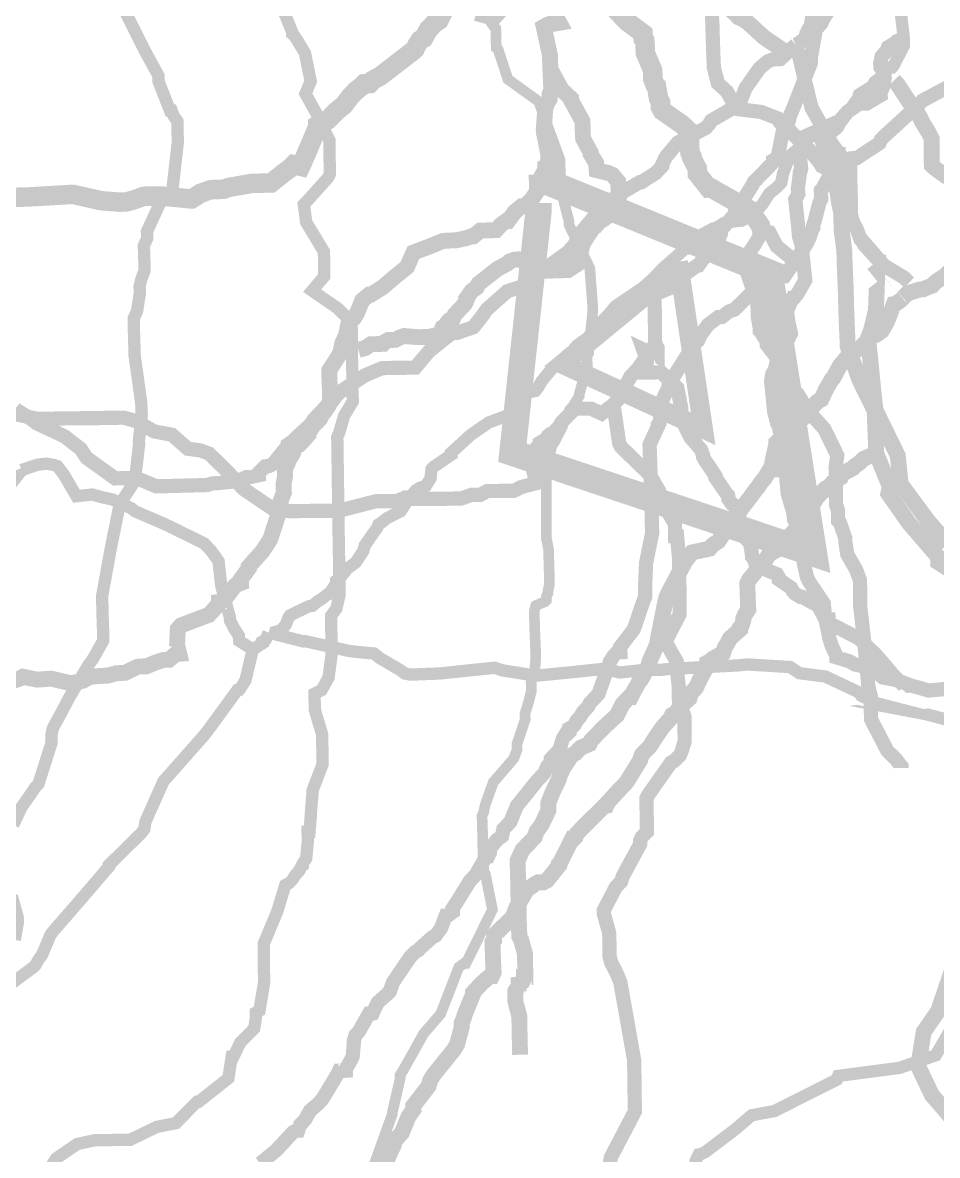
# Model space of a CAD drawing. Extents: x -2418 to 1398, y -3200 to 507.
# Drawn here: x -12.49 to 26.06, y -427.1 to -379.37 of the extents above; entities that cross this region are included whole.
import ezdxf

# ---------------------------------------------------------------- set-up
doc = ezdxf.new("R2010")
doc.units = 0

msp = doc.modelspace()

# ---------------------------------------------------------------- linework, layer by layer
at = {"color": 10}
for points, const_width in [([(22.25, -372.79), (22.27, -373.54), (22.13, -374.14), (22.06, -374.21), (21.99, -374.36), (21.77, -374.82), (21.63, -374.89), (21.63, -374.97), (21.12, -375.87), (21.05, -375.95), (20.98, -376.25), (20.92, -376.85), (20.93, -376.99), (21.01, -377.59), (21.02, -377.96), (20.75, -379.31), (20.75, -379.46), (20.61, -379.68), (20.54, -379.83), (20.54, -379.98), (20.25, -380.21), (20.1, -380.29)], 0.6), ([(21.97, -378.14), (21.31, -379.11), (21.23, -379.26), (21.16, -379.41), (20.94, -379.64), (20.73, -380.83), (20.73, -381.06), (19.94, -383.08), (19.87, -383.23), (19.79, -383.52), (19.57, -383.83), (19.36, -384.87), (19.29, -385.09), (19.14, -385.17), (19.14, -385.25), (18.41, -386), (18.33, -386.07), (18.26, -386.22), (17.68, -387.13), (17.6, -387.28), (17.53, -387.35), (17.53, -387.43), (16.94, -388.1), (16.94, -388.25), (16.87, -388.4), (16.8, -388.55), (16.73, -388.7), (16.65, -388.78), (16.58, -388.85), (16.21, -389.3), (16.14, -389.38), (15.99, -389.6), (15.92, -389.61), (15.4, -389.98), (15.18, -390.21), (14.96, -390.36), (14.88, -390.51), (14.88, -390.51), (14.14, -390.82), (14.14, -390.82), (14.15, -391.64), (14.15, -391.79), (14.16, -392.16), (14.16, -392.31), (14.16, -392.75), (14.17, -392.9)], 0.6), ([(5.28, -378.81), (5.06, -379.26), (4.84, -379.41), (4.7, -379.57), (4.62, -379.64), (4.41, -380.02), (4.26, -380.1), (4.26, -380.1), (4.12, -380.32), (4.05, -380.47), (3.97, -380.55), (2.58, -381.62), (2.28, -381.78), (2.14, -381.93), (1.91, -381.94), (1.84, -382.01), (1.55, -382.24), (1.48, -382.32), (1.33, -382.47), (1.04, -382.85), (0.75, -383.08), (0.38, -383.46), (-0.06, -383.69), (-0.06, -383.77), (-0.41, -384.59), (-0.7, -385.27), (-0.77, -385.42), (-1.07, -385.35), (-1.22, -385.5), (-1.44, -385.66), (-2.02, -386.12), (-2.02, -386.12), (-2.84, -386.14), (-3.81, -386.31), (-4.03, -386.39), (-4.55, -386.4), (-5, -386.56), (-5.36, -386.79), (-5.44, -386.79), (-6.64, -386.67), (-7.38, -386.68), (-7.82, -386.84), (-8.12, -386.92), (-8.42, -386.93), (-9.17, -386.87), (-10.37, -386.6), (-12.23, -386.71), (-12.6, -386.72), (-13.35, -386.74)], 0.82), ([(7.6, -378.79), (7.39, -379.02), (7.16, -379.03), (6.64, -378.89)], 0.82), ([(12.28, -378.58), (12.97, -379.31), (13.65, -379.82), (13.66, -380.04), (13.73, -380.12), (13.74, -380.19), (13.75, -380.64), (13.75, -380.64), (13.75, -380.64), (14.06, -381.37), (14.06, -381.37), (14.07, -381.6), (14.07, -381.75), (14.07, -381.75), (14.15, -381.97), (14.22, -382.04), (14.22, -382.04), (14.22, -382.04), (14.31, -382.56), (14.39, -382.71), (14.39, -382.93), (14.47, -383.08), (14.47, -383.08), (15.3, -383.66), (15.53, -383.88), (15.61, -383.95), (15.62, -384.47), (15.63, -384.84), (15.71, -384.99), (15.71, -385.06), (15.71, -385.06), (15.86, -385.36), (15.94, -385.51), (15.94, -385.58), (15.94, -385.66), (15.94, -385.73), (16.41, -386.32), (16.48, -386.31), (18.14, -387.25), (18.14, -387.25), (18.6, -387.91), (18.67, -388.18)], 0.82), ([(24.56, -380.06), (24.34, -380.15), (24.27, -380.23), (24.13, -380.31), (23.98, -380.4), (23.98, -380.4), (23.92, -380.55), (23.71, -380.79), (23.65, -381.09), (23.66, -381.24), (23.82, -381.45), (23.84, -381.68), (23.78, -382.05), (23.65, -382.36), (23.66, -382.43), (23.08, -382.77), (22.78, -382.78), (22.64, -382.87), (22.64, -382.87), (22.28, -383.11), (22.28, -383.11), (21.93, -383.51), (21.93, -383.51), (20.48, -384.16), (20.43, -384.39), (20.31, -384.7), (20.24, -384.79), (20.32, -385.53), (20.26, -385.68), (20.26, -385.76), (20.18, -386.36), (20.2, -386.59), (20.07, -386.82), (20.11, -387.19), (20.19, -387.93), (20.23, -388.38), (20.34, -388.74), (20.39, -389.26), (20.49, -390.22), (20.49, -390.22), (20.17, -390.78), (20.04, -390.94), (19.97, -390.95), (19.72, -391.5), (19.77, -391.94), (19.89, -392.46), (19.89, -392.46), (19.58, -393.09), (19.38, -393.26), (19.4, -393.48), (19.32, -393.49), (19.22, -393.95), (19.1, -394.18), (19.05, -394.49), (19.06, -394.56), (19.13, -395.23), (19.18, -395.75), (19.31, -396.26), (19.39, -396.4), (19.41, -396.55), (19.41, -396.55), (19.52, -396.91), (19.62, -397.13), (19.62, -397.13), (19.66, -397.57), (19.66, -397.57), (19.6, -397.65), (19.64, -398.1), (19.69, -398.54), (19.71, -398.76), (19.72, -398.84), (19.75, -399.21), (19.75, -399.21), (19.99, -400.01), (20.01, -400.23), (20.02, -400.3), (20.21, -400.73), (20.31, -401.02), (20.34, -401.24), (20.43, -402.13), (20.56, -402.72), (20.66, -402.93), (21.27, -403.84), (21.33, -404.44), (21.48, -405.17), (21.49, -405.25), (21.6, -405.61), (21.8, -406.04), (21.8, -406.11), (22.35, -406.28), (22.58, -406.41), (23.5, -406.61), (23.52, -406.76), (23.76, -406.96), (24.3, -407.06), (24.45, -407.12), (24.61, -407.17), (24.77, -407.23), (24.85, -407.3), (24.92, -407.29), (25.31, -407.4), (25.69, -407.51), (26.14, -407.47), (26.14, -407.47), (26.81, -407.4)], 0.6), ([(20.1, -380.29), (19.44, -380.9), (19.15, -380.91), (18.92, -380.99), (18.56, -381.29), (17.98, -382.12), (17.77, -382.65), (17.55, -382.8), (17.4, -382.96), (17.33, -383.03), (16.52, -383.5), (16.44, -383.65), (16.3, -383.8), (16.15, -383.88), (15.12, -384.42), (14.61, -385.03), (14.47, -385.33), (14.47, -385.4), (14.18, -385.71), (13.81, -385.94), (13.59, -386.09), (13.51, -386.09), (12.85, -386.48), (12.56, -386.64), (12.41, -386.79), (12.19, -386.87), (12.04, -387.02), (11.02, -388.23), (10.74, -388.76), (10.45, -389.07), (9.27, -389.91), (8.98, -390.14), (8.69, -390.44), (7.94, -390.68), (7.07, -391.45), (6.92, -391.67), (6.56, -392.13), (6.49, -392.21), (6.04, -392.36), (5.82, -392.44), (5.6, -392.45), (5.3, -392.68), (4.64, -393.21), (4.06, -393.9), (2.79, -393.92), (2.64, -393.93), (1.91, -394.24), (0.88, -394.93), (0.73, -395.09), (0.51, -395.39), (0.37, -395.54), (0.29, -395.54), (0.15, -395.7), (-0.14, -396), (-0.22, -396.08), (-0.36, -396.3), (-0.95, -396.84), (-1.09, -396.99), (-1.31, -397.14), (-1.31, -397.22), (-1.31, -397.22), (-1.46, -397.37), (-1.89, -397.9), (-1.97, -397.98), (-2.11, -398.05), (-2.26, -398.06), (-2.56, -398.36), (-2.55, -398.44), (-2.92, -398.52), (-3.07, -398.52), (-3.44, -398.68), (-4.26, -398.77), (-4.49, -398.78), (-4.71, -398.85), (-5.45, -398.87), (-5.9, -398.88), (-5.9, -398.88), (-6.57, -398.9), (-6.87, -398.9), (-6.87, -398.9), (-7.7, -398.55), (-8.59, -398.57), (-9.8, -397.7), (-9.8, -397.7), (-10.04, -397.33), (-10.04, -397.33), (-10.72, -396.8), (-11.9, -396.25), (-12.07, -396.11), (-12.79, -395.66)], 0.6), ([(20.1, -380.29), (20.26, -380.88), (20.43, -381.62), (20.76, -382.96), (21.3, -383.91), (21.45, -384.21), (21.69, -384.58), (22.38, -385.46), (22.38, -385.6), (22.39, -386.05), (22.41, -386.8), (22.41, -387.02), (22.42, -387.47), (22.5, -387.76), (22.66, -388.06), (22.74, -388.28), (22.82, -388.5), (22.89, -388.57), (22.97, -388.72), (23.5, -389.3), (23.43, -389.16), (23.81, -389.6), (23.81, -389.6), (24.64, -390.1), (24.87, -390.32)], 0.6), ([(18.67, -388.18), (18.37, -388.7), (18.37, -388.7), (18.01, -389.23), (18.01, -389.82), (18.48, -391.16), (18.49, -391.75), (18.57, -392.2), (18.57, -392.35), (18.64, -392.42), (18.72, -392.57), (18.87, -392.79), (18.87, -392.94), (19.33, -393.53), (19.48, -393.68), (19.71, -393.97), (19.71, -394.12), (19.78, -394.27), (19.79, -394.42), (20.09, -394.94), (20.17, -395.01), (20.62, -395.75), (20.77, -395.82), (20.77, -395.9), (21.3, -396.49), (21.84, -397.6), (21.84, -397.6), (21.77, -398.12), (21.78, -398.64), (21.78, -398.86), (21.78, -399.16), (21.79, -399.68), (21.87, -399.91), (21.87, -400.35), (21.95, -400.43), (22.18, -401.09), (22.18, -401.24), (22.26, -401.76), (22.34, -401.91), (22.64, -402.43), (22.72, -402.65), (22.8, -402.87), (22.8, -403.1), (22.81, -403.84), (22.81, -403.99), (22.98, -405.48), (23.15, -407.34), (23.25, -407.74), (23.25, -407.97), (23.26, -408.49), (23.26, -408.71), (23.33, -408.86), (23.49, -409.16), (23.49, -409.16), (23.95, -410.05), (23.95, -410.05), (24.32, -410.41), (24.48, -410.63), (24.55, -410.71), (24.55, -410.78), (24.55, -410.78), (24.55, -410.78), (24.55, -410.78), (24.55, -410.78)], 0.6), ([(18.67, -388.18), (18.76, -388.13), (18.98, -388.2), (19.29, -388.79), (19.29, -388.79), (19.9, -389.29), (19.9, -389.29)], 0.6), ([(26.65, -389.76), (26.28, -390.14), (26.21, -390.14), (25.99, -390.29), (25.84, -390.45), (25.62, -390.53), (25.47, -390.6), (25.32, -390.61), (24.8, -390.77), (24.51, -391.07), (24.29, -391.22), (24.22, -391.23), (23.93, -391.98), (23.72, -392.35), (23.5, -392.51), (23.28, -392.59), (22.84, -393.04), (22.77, -393.12), (22.47, -393.2), (21.96, -393.81), (21.67, -394.34), (21.6, -394.41), (21.38, -394.79), (21.17, -395.24), (21.02, -395.32), (20.66, -395.7), (20.44, -396), (19.78, -396.54), (19.56, -396.77), (19.27, -397.07), (19.27, -397.14), (19.07, -398.04), (19.07, -398.19), (19, -398.19), (18.78, -398.57), (18.64, -398.72), (18.49, -398.95), (18.42, -399.02), (18.2, -399.33), (17.62, -400.08), (17.55, -400.24), (17.48, -400.24), (16.83, -401.22), (16.6, -401.37), (16.46, -401.53), (15.72, -401.69), (15.43, -402.07), (14.78, -403.28), (14.64, -403.58), (14.57, -403.88), (14.23, -405.6), (13.93, -406.28), (13.86, -406.51), (13.58, -407.04), (13.5, -407.11), (13.43, -407.26), (13.29, -407.49), (13.14, -407.79), (13.07, -407.79), (13.07, -407.79), (12.78, -408.1), (12.56, -408.55), (11.98, -409.08), (11.47, -409.61), (11.4, -409.76), (11.03, -409.92), (10.88, -410.07), (10.81, -410.15), (10.66, -410.23), (10.3, -410.76), (10.16, -411.06), (10.09, -411.28), (10.02, -411.43), (9.87, -411.73), (9.66, -412.26), (9.67, -412.56), (9.38, -413.16), (9.16, -413.46), (9.09, -413.69), (8.58, -414.22), (8.44, -414.52), (8.37, -414.67), (8.37, -414.75), (8.38, -415.12), (8.4, -415.86), (8.4, -415.86), (8.41, -416.61), (8.41, -416.61), (8.43, -417.65), (8.44, -417.72), (8.44, -417.87), (8.52, -418.02), (8.68, -418.61), (8.69, -419.21), (8.7, -419.43), (8.7, -419.58), (8.63, -419.58), (8.63, -419.66), (8.56, -419.81), (8.48, -419.88), (8.41, -419.89), (8.41, -419.96), (8.27, -420.19), (8.27, -420.56), (8.28, -420.63), (8.44, -421.23), (8.45, -421.6), (8.45, -421.9), (8.46, -422.12), (8.46, -422.19), (8.47, -422.86)], 0.67), ([(23.32, -390.01), (23.53, -389.84), (23.47, -391.49), (23.26, -392.34), (23.14, -392.65), (23.39, -395.17), (23.45, -395.69), (24.39, -397.61), (24.51, -398.8), (25.64, -400.33), (26.23, -401.02), (26.49, -401.37)], 0.67), ([(14.17, -392.9), (13.43, -393.96), (13.36, -394.03), (13.14, -394.26), (12.85, -394.78), (12.85, -395.01), (12.48, -395.38), (12.41, -395.46)], 0.6), ([(14.17, -392.9), (14.26, -393.06), (14.26, -393.43), (13.66, -393.14), (13.82, -393.59), (13.82, -393.66), (13.67, -393.96), (13.68, -394.11), (14.42, -394.1), (15.1, -394.76), (15.1, -394.76), (15.26, -395.58), (15.26, -395.8), (15.34, -396.1), (15.34, -396.17), (15.5, -396.54), (15.65, -396.84), (16.1, -397.36), (16.18, -397.58), (16.18, -397.65), (16.18, -397.65), (16.26, -397.8), (16.41, -398.02), (16.56, -398.24), (16.71, -398.47), (16.71, -398.54), (17.17, -399.21), (17.24, -399.28), (17.25, -399.43), (17.4, -399.65), (17.7, -399.79), (17.7, -400.17), (18.01, -401.13), (18.09, -401.21), (18.16, -401.28), (18.24, -401.72), (18.25, -401.87), (18.32, -401.95), (18.4, -402.17), (18.4, -402.24), (19.3, -402.61), (19.38, -402.75), (19.38, -402.83), (19.9, -403.19), (19.98, -403.34), (20.05, -403.42), (20.28, -403.56), (20.35, -403.56), (21.03, -403.93), (21.11, -404.07), (21.34, -404.52), (21.48, -404.52), (21.48, -404.52), (21.49, -404.66), (21.64, -404.74), (22.76, -405.32), (22.76, -405.32), (23.37, -405.91), (23.44, -405.98), (23.9, -406.5), (23.9, -406.5), (24.2, -406.87), (24.65, -407.31)], 0.6), ([(12.41, -395.46), (11.91, -395.84), (11.46, -395.63), (11.46, -395.63), (10.71, -395.63), (10.64, -395.71), (10.64, -395.78), (10.27, -396.16), (10.2, -396.24), (10.12, -396.39), (10.05, -396.46), (10.05, -396.54), (9.76, -396.69), (9.68, -396.76), (9.68, -396.84), (9.31, -397.07), (9.31, -397.22), (9.17, -397.29), (9.02, -397.67), (9.03, -398.26), (9.11, -398.56), (9.11, -398.78), (8.51, -398.94), (8.22, -399.09), (7.55, -399.1), (7.1, -399.1), (6.95, -399.18), (6.8, -399.26), (6.58, -399.26), (6.43, -399.26), (6.21, -399.34), (5.99, -399.42), (5.84, -399.42), (5.16, -399.43), (4.64, -399.43), (3.82, -399.44), (3.45, -399.45), (3.3, -399.52), (3.08, -399.53), (2.41, -399.53), (0.85, -399.93), (-0.12, -399.94), (-1.24, -399.95), (-1.91, -399.88), (-3.19, -399.01), (-3.87, -398.27), (-4.63, -397.53), (-5, -397.39), (-5.53, -397.32), (-6.2, -396.73), (-6.2, -396.73), (-6.95, -396.59), (-7.7, -396.16), (-7.7, -396.16), (-8.23, -396.01), (-8.9, -396.02), (-8.97, -396.02), (-9.34, -396.03), (-9.72, -396.03), (-9.72, -396.03), (-10.16, -396.04), (-10.69, -396.04), (-10.98, -396.05), (-11.06, -396.05), (-11.88, -396.06), (-11.88, -396.06), (-12.85, -395.85)], 0.6), ([(12.41, -395.46), (12.65, -397.09), (12.73, -397.24), (12.95, -397.46), (13.94, -398.42), (14.32, -399.08), (14.32, -399.31), (14.4, -399.46), (15, -400.49), (15.01, -401.01), (15.09, -401.01), (15.17, -401.9), (15.17, -402.2), (15.18, -402.8), (15.19, -403.24), (15.2, -404.21), (15.2, -404.29), (14.62, -405.41), (14.62, -405.49), (15.08, -406.3), (15.08, -406.6), (15.16, -407.34), (15.17, -408.01), (15.4, -408.6), (15.41, -409.65), (15.27, -410.1), (15.27, -410.1), (15.2, -410.25), (15.12, -410.32), (15.05, -410.4), (14.98, -410.47), (14.83, -410.55), (13.88, -411.9), (13.8, -412.05), (13.8, -412.13), (13.82, -413.47), (13.6, -413.69), (13.53, -413.84), (13.53, -413.99), (12.8, -415.34), (12.73, -415.56), (12.65, -415.64), (12.58, -415.72), (12.51, -415.79), (12, -416.77), (12, -416.91), (12.23, -417.73), (12.24, -418.25), (12.24, -418.7), (12.32, -419), (12.4, -419.14), (12.55, -419.44), (12.7, -419.81), (13.03, -421.67), (13.28, -423.09), (13.28, -423.09), (13.29, -423.68), (13.3, -424.13), (13.3, -424.5), (13.31, -425.25), (12.29, -427.2), (12.29, -427.27), (12.01, -428.47)], 0.6), ([(26.67, -419.32), (26.09, -421.02), (25.48, -421.9), (25.48, -421.9), (25.25, -423.34), (25.25, -423.34), (25.83, -424.56), (25.83, -424.56), (26.25, -425.04), (26.59, -425.45)], 0.67)]:
    msp.add_lwpolyline(points, dxfattribs=dict(at, const_width=const_width))
at = {"color": 5}
for points, const_width in [([(10.75, -377.14), (10.44, -377.5), (10.45, -377.65), (10.38, -377.87), (10.38, -377.95), (10.1, -378.33), (10.03, -378.41), (10.03, -378.41), (9.95, -378.48), (9.81, -378.79), (9.81, -378.79), (9.81, -378.79), (9.81, -378.79), (10.13, -379.37), (10.13, -379.37), (9.61, -379.46), (9.61, -379.46), (9.61, -379.46), (9.47, -379.54), (9.73, -380.73), (9.75, -381.32)], 0.67), ([(19.6, -380.56), (18.76, -379.99), (18.06, -379.35), (17.83, -379.2), (17.68, -379.14), (17.61, -379.06), (17.3, -378.78), (17.15, -378.71), (16.84, -378.57), (16.77, -378.5), (16.61, -378.43), (16.54, -378.36), (16.31, -378.36), (16.24, -378.29), (15.86, -378.16), (15.55, -378.02), (15.48, -377.95), (15.02, -377.74), (15.02, -377.74), (14.03, -377.1), (14.03, -377.1)], 0.67), ([(16.53, -378.21), (16.56, -379.1), (16.58, -379.47), (16.59, -379.92), (16.61, -380.51), (16.64, -381.26), (16.81, -381.92), (17.2, -382.28), (17.52, -382.87), (17.67, -383.01), (18.64, -383.13), (19.33, -383.4), (19.41, -383.55), (19.48, -383.62), (19.64, -383.76), (19.71, -383.76), (20.1, -384.19), (20.18, -384.26), (20.33, -384.48), (20.64, -384.7), (20.64, -384.7), (21.11, -385.28), (21.19, -385.42), (21.79, -385.7), (22.44, -385.08), (22.67, -385.07), (23.62, -384.44), (23.68, -384.29), (23.76, -384.21), (23.83, -384.14), (24.26, -383.75), (25.27, -382.82), (25.42, -382.66), (25.56, -382.58), (26.59, -382.03)], 0.6), ([(9.75, -381.32), (9.79, -382.21), (9.72, -382.37), (9.72, -382.59), (9.58, -382.82), (9.52, -383.12), (9.52, -383.19), (9.47, -383.87), (9.48, -384.01), (9.66, -384.9), (9.67, -385.35), (9.53, -385.43), (9.53, -385.58), (9.39, -385.81), (9.25, -386.11), (9.18, -386.11), (9.19, -386.48), (8.98, -386.79), (8.83, -386.94), (8.83, -386.94), (8.76, -387.09), (8.54, -387.1), (8.25, -387.34), (7.97, -387.72), (7.89, -387.72), (7.89, -387.72), (7.67, -387.88), (7.46, -388.11), (7.38, -388.11), (6.79, -388.13), (6.5, -388.37), (6.42, -388.37), (6.42, -388.37), (6.2, -388.45), (5.76, -388.54), (5.68, -388.54), (5.23, -388.56), (5.23, -388.56), (4.65, -388.8), (3.98, -389.05), (3.98, -389.05), (3.71, -389.66), (3.71, -389.66), (3.13, -390.13), (2.69, -390.51), (2.69, -390.51), (2.18, -390.83), (2.11, -390.83), (1.82, -391.07), (1.82, -391.07), (1.61, -391.59), (1.47, -391.82), (1.25, -391.98), (1.19, -392.28), (1.19, -392.35), (1.12, -392.58), (1.05, -392.73), (0.98, -392.88), (0.92, -393.18), (0.92, -393.26), (0.43, -394.02), (0.43, -394.02), (0.45, -394.69), (0.46, -394.84), (0.46, -395.06), (0.47, -395.36), (0.4, -395.51), (0.19, -395.82), (0.12, -395.89), (0.05, -396.05), (-0.24, -396.35), (-0.45, -396.66), (-0.45, -396.73), (-0.66, -396.97), (-0.81, -397.12), (-0.96, -397.12), (-1.09, -397.5), (-1.23, -397.73), (-1.44, -398.19), (-1.43, -398.48), (-1.49, -398.78), (-1.49, -398.86), (-1.49, -398.93), (-1.48, -399.16), (-1.62, -399.53), (-1.62, -399.53), (-1.61, -399.68), (-1.6, -399.91), (-1.68, -399.98), (-2.05, -401.12), (-2.19, -401.35), (-2.4, -401.66), (-2.75, -402.05), (-2.96, -402.29), (-2.96, -402.36), (-3.3, -402.83), (-3.3, -402.83), (-3.29, -402.98), (-3.51, -403.07), (-3.58, -403.14), (-3.93, -403.61), (-4.14, -403.77), (-4.22, -403.78), (-4.22, -403.85), (-4.5, -404.17), (-4.64, -404.32), (-5.59, -404.68), (-5.81, -404.76), (-5.95, -404.92), (-5.98, -405.59), (-5.98, -405.59), (-5.89, -405.96), (-6.04, -405.97), (-6.32, -406.21), (-6.55, -406.22), (-6.84, -406.31), (-7.06, -406.4), (-7.28, -406.49), (-7.58, -406.5), (-7.65, -406.51), (-8.01, -406.68), (-8.16, -406.76), (-8.31, -406.77), (-8.53, -406.78), (-8.9, -406.88), (-9.12, -406.89), (-9.57, -406.92), (-9.79, -407), (-9.93, -407.09), (-10.3, -407.18), (-10.52, -407.19), (-11.28, -407.01), (-11.88, -407.05), (-12.48, -406.93), (-12.62, -407.01), (-12.92, -407.11)], 0.67), ([(9.75, -381.32), (10.23, -382.2), (10.31, -382.27), (10.62, -382.56), (10.62, -382.63), (11.1, -383.51), (11.11, -383.73), (11.12, -384.11), (11.13, -384.25), (11.45, -384.84), (11.45, -384.91), (11.68, -385.28), (11.7, -385.58), (12.22, -385.71), (12.22, -385.71), (12.37, -385.78), (12.37, -385.78), (12.61, -386.07), (12.63, -386.59), (12.63, -386.81), (12.65, -387.18), (12.65, -387.18), (12.43, -387.34), (12.43, -387.41), (12.06, -387.57), (11.99, -387.65), (11.85, -387.73), (11.77, -387.81), (11.7, -387.89), (11.63, -387.89), (11.13, -388.65), (11.13, -388.65), (10.87, -389.55), (10.87, -389.55), (10.5, -389.79), (10.5, -389.79), (10.5, -389.79), (10.5, -389.79), (9.61, -389.82), (9.61, -389.82), (8.92, -389.47), (8.92, -389.47), (8.4, -389.34), (8.25, -389.35), (8.03, -389.43), (7.95, -389.51), (7.51, -389.75), (7.51, -389.75), (6.72, -390.37), (6.65, -390.52), (6.43, -390.68), (6.21, -390.99), (6.22, -391.06), (6.22, -391.06), (6.15, -391.21), (5.72, -391.67), (5.65, -391.83), (5.5, -391.9), (5.43, -391.98), (5.43, -392.06), (5.36, -392.13), (5.21, -392.21), (5.14, -392.36), (5.07, -392.52), (5, -392.52), (5, -392.52), (5, -392.52), (4.63, -392.61), (4.63, -392.61), (4.18, -392.62), (4.18, -392.62), (3.58, -392.57), (3.58, -392.57), (3.36, -392.65), (3.22, -392.73), (3.07, -392.74), (3.07, -392.74), (2.92, -392.74), (2.77, -392.82), (2.7, -392.9), (2.18, -392.92), (2.18, -392.92), (1.96, -393.07), (1.66, -393.16), (1.66, -393.16), (1.66, -393.16)], 0.67), ([(24.23, -381.81), (24.38, -381.96), (25.06, -383), (25.21, -383.15), (25.29, -383.29), (25.44, -383.59), (25.67, -383.96), (25.82, -384.26), (25.82, -384.56), (25.82, -384.93), (25.82, -385.23), (25.83, -385.38), (25.9, -385.45), (25.98, -385.52), (26.5, -385.89)], 0.67), ([(21.14, -384.11), (21.73, -385.87), (21.81, -386.09), (21.82, -386.32), (21.92, -386.98), (22, -387.35), (22.03, -388.17), (22.14, -388.99), (22.15, -389.51), (22.19, -390.4), (22.2, -390.7), (22.22, -391.52), (22.24, -392.04), (22.27, -392.71), (22.28, -393.01), (22.77, -394.41), (23.42, -395.73), (23.44, -396.4), (23.46, -396.84), (23.48, -397.51)], 0.67), ([(23.48, -397.51), (22.94, -397.75), (22.79, -397.9), (22.57, -398.06), (22.5, -398.14), (22.06, -398.37), (21.99, -398.53), (21.85, -398.61), (21.78, -398.68), (21.63, -398.76), (21.49, -398.92), (21.34, -399), (20.98, -399.38), (20.84, -399.61), (20.77, -399.69), (20.69, -399.76), (20.62, -399.84), (20.41, -400.15), (20.34, -400.22), (20.28, -400.6), (20.13, -400.6), (20.13, -400.75), (19.99, -400.83), (19.77, -401.06), (19.63, -401.22), (19.34, -401.45), (19.27, -401.6), (19.12, -401.68), (18.97, -401.76), (18.83, -401.99), (18.76, -402.07), (18.12, -402.84), (18.05, -402.99), (18.05, -403.06), (18.08, -403.95), (18.09, -404.1), (17.94, -404.33), (17.88, -404.48), (17.88, -404.56), (17.81, -404.78), (17.74, -404.86), (17.74, -404.94), (17.31, -405.32), (17.24, -405.47), (17.1, -405.7), (17.03, -405.93), (16.59, -406.17), (16.52, -406.25), (16.37, -406.33), (16.38, -406.47), (16.31, -406.55), (16.03, -407.08), (15.96, -407.23), (15.89, -407.39), (15.67, -407.62), (15.61, -407.84), (15.17, -408.23), (15.1, -408.38), (15.03, -408.46), (14.88, -408.54), (14.81, -408.69), (14.67, -408.84), (14.53, -409), (14.46, -409.08), (14.1, -409.61), (13.96, -409.84), (13.89, -409.92), (13.74, -410.07), (13.6, -410.22), (13.53, -410.45), (12.97, -411.36), (12.9, -411.44), (12.75, -411.59), (12.18, -412.21), (12.11, -412.36), (12.03, -412.37), (11.02, -413.37), (10.95, -413.45), (10.88, -413.52), (10.81, -413.68), (10.74, -413.75), (10.67, -413.75), (10.25, -414.59), (10.18, -414.74), (10.11, -414.82), (10.11, -414.89), (9.61, -415.51), (9.46, -415.59), (9.24, -415.59), (9.09, -415.67), (8.87, -415.83), (8.8, -415.83), (8.31, -416.67), (8.17, -417.05), (8.1, -417.12), (7.38, -417.82), (7.38, -418.04), (7.31, -418.12), (7.32, -418.42), (7.34, -419.01), (7.36, -419.39), (7.29, -419.54), (7.21, -419.54), (6.85, -419.85), (6.49, -420.24), (6.49, -420.31), (6.15, -421.14), (6.08, -421.37), (6.01, -421.52), (6.02, -421.67), (5.82, -422.42), (5.68, -422.65), (4.82, -423.72), (4.68, -423.95), (4.62, -424.18), (3.97, -425.02), (3.98, -425.17), (3.77, -425.47), (3.49, -426.15), (3.35, -426.31), (3.2, -426.46), (3.14, -426.69), (3.07, -426.84), (2.86, -427.29), (2.8, -427.6)], 0.67), ([(23.48, -397.51), (24.05, -398.91), (23.99, -399.21), (24.85, -400.44), (24.85, -400.44), (26.1, -401.89), (26.1, -402.11), (26.56, -402.4)], 0.67)]:
    msp.add_lwpolyline(points, dxfattribs=dict(at, const_width=const_width))
at = {"color": 4}
for points, const_width in [([(-12.89, -413.18), (-12.54, -412.43), (-12.11, -411.82), (-11.96, -411.59), (-11.82, -411.44), (-11.27, -409.71), (-11.28, -409.41), (-11.22, -409.11), (-10.65, -408.05), (-10.58, -407.9), (-9.73, -406.46), (-9.51, -406.15), (-9.09, -405.4), (-9.1, -404.95), (-9.12, -404.35), (-9.14, -403.53), (-8.76, -401.44), (-8.4, -399.67), (-8.4, -399.67), (-7.76, -398.68), (-7.58, -397.11), (-7.59, -396.97), (-7.47, -395.92), (-7.49, -395.4), (-7.77, -393.39), (-7.78, -393.02), (-7.81, -391.98), (-7.81, -391.83), (-7.74, -391.68), (-7.67, -391.53), (-7.55, -390.78), (-7.56, -390.48), (-7.49, -390.18), (-7.35, -389.81), (-7.35, -389.73), (-7.38, -388.76), (-7.31, -388.61), (-7.24, -388.46), (-7.25, -388.16), (-7.11, -387.86), (-7.04, -387.71), (-6.69, -386.95), (-6.47, -386.8), (-6.18, -386.42), (-5.95, -384.4), (-5.95, -384.4), (-5.97, -383.51), (-6.13, -383.29), (-6.21, -383.07), (-6.28, -383.07), (-6.77, -381.82), (-6.77, -381.59), (-7.33, -380.57), (-8.44, -378.36)], 0.52), ([(2.33, -427.47), (3.09, -425.36), (3.09, -425.29), (3.42, -423.86), (3.42, -423.71), (3.56, -423.49), (4.41, -421.97), (5.13, -421.13), (5.89, -419.17), (6.11, -419.01), (6.19, -419.01), (7.31, -416.74), (7.01, -415.25), (6.94, -415.18), (6.9, -414.06), (6.9, -413.98), (6.9, -413.76), (6.87, -412.79), (6.94, -412.64), (7, -412.34), (7.35, -411.36), (7.42, -411.29), (8.21, -410.37), (8.35, -409.99), (8.34, -409.77), (8.69, -408.72), (8.68, -408.49), (8.82, -408.04), (8.95, -407.52), (8.94, -407.14), (9, -406.84), (9.08, -406.84), (9.13, -406.17), (9.12, -405.57), (9.1, -405.2), (9.07, -404.16), (9.14, -403.93), (9.51, -403.77), (9.58, -403.7), (9.58, -403.55), (9.65, -403.4), (9.65, -403.32), (9.71, -403.02), (9.7, -402.5), (9.69, -402.13), (9.67, -401.53), (9.58, -401.09), (9.58, -398.41), (9.57, -398.33), (9.77, -397.36), (9.84, -397.13), (9.91, -397.06), (10.26, -396.38), (10.33, -396.15), (10.97, -395.09), (10.97, -395.01), (11.24, -394.04), (11.31, -393.89), (11.29, -393.44), (11.36, -393.29), (11.36, -393.21), (11.42, -392.69), (11.42, -392.62), (11.54, -391.49), (11.53, -391.27), (11.41, -389.71), (11.41, -389.71), (10.53, -387.87), (10.53, -387.72), (10.19, -386.39), (10.19, -386.32), (10.15, -385.13), (9.26, -382.69), (7.96, -381.75), (7.96, -381.75), (7.55, -380.5), (7.47, -380.43), (7.45, -379.61), (7.37, -379.53), (6.82, -378.73)], 0.45), ([(21.92, -384.55), (21.85, -384.85), (21.63, -385), (21.64, -385.15), (21.57, -385.38), (21.58, -385.6), (21.51, -385.82), (21.22, -386.35), (21.15, -386.43), (21.16, -386.8), (21.09, -386.95), (20.89, -387.71), (20.82, -387.93), (20.83, -388.01), (20.76, -388.16), (20.69, -388.38), (20.62, -388.53), (20.55, -388.68), (19.62, -390.05), (19.54, -390.05), (18.59, -390.53), (18.44, -390.61), (18.37, -390.61), (17.5, -391.46), (17.27, -391.54), (16.98, -391.77), (16.83, -391.77), (16.4, -392.09), (16.18, -392.39), (16.11, -392.47), (15.97, -392.77), (15.75, -392.92), (15.68, -393.15), (15.61, -393.23), (14.75, -394.59), (14.69, -394.82), (14.47, -395.27), (14.35, -396.24), (14.28, -396.32), (14.28, -396.39), (13.93, -397.15), (13.97, -398.34), (13.98, -398.56), (13.99, -398.94), (14.01, -399.68), (14.03, -400.5), (14.03, -400.57), (14.04, -400.87), (13.78, -402.15), (13.78, -402.22), (13.74, -403.19), (13.75, -403.56), (13.68, -403.71), (13.27, -404.92), (12.69, -405.68), (12.7, -405.9), (12.55, -405.91), (12.41, -406.06), (12.26, -406.29), (11.78, -407.65), (11.64, -407.8), (11.42, -408.03), (11.35, -408.18), (11.21, -408.33), (11.13, -408.41), (10.99, -408.64), (10.85, -408.79), (10.78, -408.94), (10.7, -409.02), (10.56, -409.1), (10.56, -409.25), (10.49, -409.32), (10.41, -409.32), (10.27, -409.55), (10.2, -409.78), (10.14, -410), (9.77, -410.39), (9.78, -410.54), (9.63, -410.69), (9.56, -410.84), (9.49, -410.99), (9.42, -411.07), (9.28, -411.22), (9.2, -411.3), (8.34, -412.37), (8.06, -413.05), (7.77, -413.35), (7.71, -413.65), (7.49, -413.81), (7.2, -414.19), (7.2, -414.34), (7.13, -414.49), (7.06, -414.49), (6.7, -415.1), (6.63, -415.25), (6.56, -415.32), (6.35, -415.55), (5.92, -416.24), (5.78, -416.47), (5.63, -416.69), (5.64, -416.84), (5.42, -417), (5.34, -417), (5.14, -417.53), (4.92, -417.83), (4.77, -417.91), (4.26, -418.37), (4.19, -418.45), (4.05, -418.53), (3.9, -418.68), (3.83, -418.76), (3.11, -419.82), (2.98, -420.2), (2.9, -420.28), (2.47, -420.66), (2.33, -420.96), (2.26, -421.11), (2.11, -421.12), (1.68, -421.88), (1.54, -422.03), (1.47, -422.26), (1.47, -422.33), (1.42, -422.93), (1.35, -423.08), (1.13, -423.46), (1.13, -423.53), (0.99, -423.54), (0.84, -423.54), (0.77, -423.69), (0.13, -424.75), (0.05, -424.83), (-0.02, -424.91), (-0.38, -425.22), (-0.59, -425.6), (-0.81, -425.83), (-0.88, -426.05), (-0.95, -426.05), (-0.95, -426.05), (-1.1, -426.13), (-1.32, -426.36), (-1.46, -426.52), (-1.82, -426.9), (-2.48, -427.44)], 0.6), ([(-12.82, -418.02), (-12.69, -417.27), (-12.7, -417.05), (-12.95, -416.16)], 0.52)]:
    msp.add_lwpolyline(points, dxfattribs=dict(at, const_width=const_width))
at = {"color": 90, "const_width": 0.52}
for points in [[(-2.12, -405.07), (-2.04, -405.1), (-1.67, -404.99), (-1.6, -404.98), (-1.4, -404.73), (-1.28, -404.42), (-1.22, -404.34), (-0.43, -403.96), (-0.43, -403.96), (-0.43, -403.96), (-0.28, -403.94), (-0.08, -403.77), (0.07, -403.68), (0.41, -403.42), (0.49, -403.42), (0.55, -403.26), (0.61, -403.18), (0.74, -402.94), (0.73, -402.87), (0.94, -402.69), (1.2, -402.37), (1.55, -402.11), (1.87, -401.62), (1.93, -401.39), (2.38, -400.75), (2.45, -400.66), (2.51, -400.51), (2.65, -400.42), (2.86, -400.25), (3.43, -399.96), (3.75, -399.48), (3.74, -399.33), (3.88, -399.32), (4.08, -399.07), (4.22, -398.98), (4.51, -398.88), (4.7, -398.56), (4.74, -398.18), (4.81, -398.1), (5.58, -397.57), (5.57, -397.49), (6.39, -396.74), (7.16, -396.21), (8.03, -395.89), (8.14, -395.58), (8.28, -395.42), (8.48, -395.17), (8.55, -395.16), (8.68, -395), (9.05, -394.89), (9.12, -394.88), (9.25, -394.71), (9.38, -394.48), (9.78, -393.99), (9.78, -393.99), (10.53, -393.31), (10.61, -393.3), (10.87, -392.97), (11.36, -392.62), (11.55, -392.3), (12.16, -391.72), (12.23, -391.63), (12.43, -391.39), (12.5, -391.31), (13.61, -390.56), (13.61, -390.56), (14.05, -390.18), (14.49, -389.72), (15.44, -388.88), (15.51, -388.88), (15.88, -388.43), (16.61, -388.04), (16.69, -388.04), (17.06, -387.81), (17.65, -387.72), (17.8, -387.71), (18.1, -387.56), (18.17, -387.33), (18.46, -387.18), (18.54, -387.18), (18.68, -387.03), (18.97, -386.57), (18.97, -386.57), (19.26, -386.34), (19.41, -386.19), (19.41, -386.19), (19.48, -386.11), (19.55, -385.74), (19.83, -384.99), (20.27, -384.61), (20.63, -384.23), (20.78, -384.15), (20.93, -384.07), (21.31, -384.21), (21.45, -384.13), (21.82, -383.83), (21.82, -383.83), (21.89, -383.75), (21.96, -383.6), (22.25, -383.22), (22.61, -382.69), (22.69, -382.62), (22.76, -382.39), (23.13, -382.16), (23.2, -382.16), (23.27, -382.08), (23.42, -381.86), (23.64, -381.7), (23.71, -381.55), (23.78, -381.55), (23.85, -381.4), (24.08, -381.25), (24.15, -381.25), (24.22, -381.17), (24.29, -381.02), (24.65, -380.34), (24.64, -379.97), (24.46, -378.48)], [(-11.51, -427.91), (-11.08, -427.23), (-11.08, -427.23), (-10.19, -426.62), (-10.19, -426.62), (-9.45, -426.46), (-9.45, -426.46), (-8.63, -426.45), (-8.4, -426.45), (-7.95, -426.44), (-6.84, -425.9), (-6.03, -425.74), (-6.03, -425.74), (-5.14, -424.84), (-5.07, -424.84), (-3.82, -423.85), (-3.68, -422.95), (-3.61, -422.95), (-3.32, -422.35), (-3.32, -422.35), (-2.73, -421.75), (-2.73, -421.75), (-2.66, -421.3), (-2.66, -421.08), (-2.51, -421), (-2.31, -419.8), (-2.32, -419.36), (-2.33, -418.39), (-2.33, -418.17), (-2.26, -418.02), (-1.76, -416.82), (-1.42, -415.71), (-1.27, -415.63), (-1.12, -415.48), (-0.97, -415.25), (-0.83, -415.1), (-0.76, -414.95), (-0.68, -414.88), (-0.68, -414.8), (-0.54, -414.58), (-0.54, -414.58), (-0.47, -413.83), (-0.47, -413.83), (-0.48, -413.46), (-0.4, -413.46), (-0.34, -412.71), (-0.34, -412.64), (-0.28, -411.89), (-0.28, -411.74), (0.15, -410.62), (0.15, -410.62), (0.14, -409.87), (0.13, -409.35), (-0.18, -408.31), (-0.18, -408.09), (-0.19, -407.64), (0.11, -407.49), (0.4, -406.97), (0.4, -406.97), (0.46, -406.52), (0.46, -406.52), (0.53, -406), (0.53, -406), (0.52, -405.55), (0.52, -405.1), (0.51, -404.51), (0.51, -404.36), (0.73, -404.06), (0.87, -403.46), (0.86, -402.86), (0.86, -402.79), (0.85, -402.42), (0.85, -402.04), (0.84, -401.75), (0.84, -401.45), (0.83, -401.07), (0.82, -400.55), (0.82, -400.26), (0.81, -399.81), (0.81, -399.81), (0.81, -399.51), (0.81, -399.44), (0.79, -398.47), (0.79, -398.24), (0.77, -396.83), (0.84, -396.68), (1.06, -395.93), (1.06, -395.93), (1.42, -395.33), (1.41, -394.36), (1.41, -394.36), (1.4, -393.84), (1.39, -393.54), (1.38, -392.65), (1.38, -392.35), (1.37, -392.13), (1.37, -391.98), (0.77, -391.39), (0.77, -391.39), (-0.29, -390.66), (-0.29, -390.66), (0.22, -390.06), (0.22, -390.06), (0.21, -389.17), (0.21, -389.02), (-0.55, -387.76), (-0.56, -387.61), (-0.64, -387.02), (-0.49, -386.87), (0.39, -385.89), (0.46, -385.74), (0.45, -385.29), (0.44, -384.54), (0.44, -384.32), (0.36, -384.17), (0.29, -384.03), (-0.1, -383.21), (-0.57, -382.36), (-0.57, -382.36), (-0.35, -381.84), (-0.35, -381.84), (-0.59, -380.65), (-0.59, -380.65), (-0.9, -380.13), (-1.05, -379.91), (-1.13, -379.84), (-1.13, -379.76), (-1.52, -378.8)], [(-2.79, -405.78), (-3.36, -405.42), (-3.38, -405.2), (-3.56, -404.92), (-3.75, -404.56), (-3.76, -404.41), (-4.12, -403.1), (-4.21, -402.29), (-4.23, -402.07), (-4.32, -401.93), (-4.58, -401.58), (-4.84, -401.31), (-6.49, -400.5), (-6.49, -400.5), (-7.75, -399.96), (-7.91, -399.83), (-8.7, -399.46), (-9.16, -399.36), (-9.55, -399.25), (-9.55, -399.25), (-10.22, -399.32), (-10.22, -399.32), (-10.76, -398.4), (-11.02, -398.06), (-11.18, -398), (-11.48, -397.95), (-11.85, -397.99), (-11.85, -397.99), (-12.51, -398.21), (-12.51, -398.21), (-12.71, -398.46), (-12.8, -398.24)], [(-2.79, -405.78), (-2.79, -405.78), (-2.37, -405.51), (-2.38, -405.44), (-2.24, -405.35), (-2.12, -405.07)], [(-2.12, -405.07), (-0.66, -405.44), (-0.58, -405.43), (1.26, -405.84), (1.56, -405.88), (2.32, -405.95), (2.32, -405.95), (2.57, -406.15), (3.12, -406.47), (3.44, -406.66), (3.61, -406.79), (3.84, -406.84), (5.11, -406.79), (6.14, -406.68), (7.41, -406.55), (7.72, -406.66), (8.86, -406.84), (9.09, -406.89), (10.72, -406.73), (12.06, -406.59), (12.67, -406.75), (12.97, -406.72), (13.79, -406.63), (14.39, -406.64), (14.76, -406.6), (17.67, -406.45), (18.04, -406.41), (19.85, -406.52), (20.25, -406.78), (21.34, -406.92), (22.76, -407.59), (22.85, -407.73), (23.48, -408.04), (24.1, -408.2), (24.02, -408.21), (25.55, -408.5), (27.4, -408.98)], [(-13.19, -420.02), (-12.01, -419.15), (-11.94, -419.07), (-11.81, -418.83), (-11.68, -418.67), (-11.38, -417.96), (-11.32, -417.81), (-11.19, -417.64), (-10.12, -416.41), (-8.85, -414.93), (-8.85, -414.86), (-7.49, -413.52), (-7.36, -413.35), (-7.32, -413.05), (-6.56, -411.34), (-4.88, -409.44), (-4.68, -409.19), (-4.62, -409.11), (-3.44, -407.49), (-3.36, -407.48), (-3.3, -407.4), (-3.1, -407.08), (-2.79, -405.78)], [(15.82, -427.45), (16, -427.06), (16.08, -427.05), (16.29, -426.95), (17.54, -426), (17.54, -426), (18.23, -425.41), (19.19, -425.23), (19.19, -425.23), (21.82, -423.91), (21.88, -423.75), (24.47, -423.41), (25.99, -422.88), (25.99, -422.88), (26.69, -421.68)]]:
    msp.add_lwpolyline(points, dxfattribs=at)
at = {"color": 7, "const_width": 1.11}
msp.add_lwpolyline([(9.25, -386.96), (9.25, -387.33), (8.15, -397.49), (20.86, -401.74), (19.02, -390.1), (19.02, -389.92), (9.07, -385.85)], dxfattribs=at)
at = {"color": 1, "const_width": 0.82}
msp.add_lwpolyline([(15.22, -389.66), (10.25, -393.75), (16.19, -396.48), (15.14, -389.44)], dxfattribs=at)

doc.saveas('drawing.dxf')
